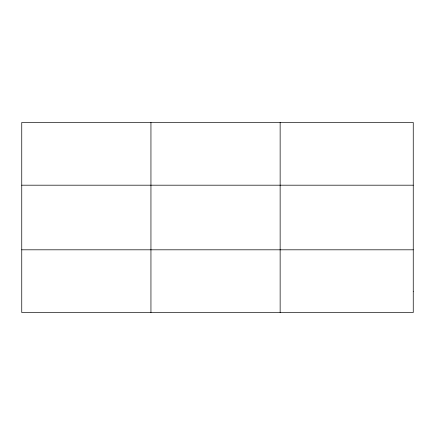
<?xml version="1.0" encoding="UTF-8"?>
<svg xmlns="http://www.w3.org/2000/svg" width="435" height="435" viewBox="0 0 435 435"><rect width="100%" height="100%" fill="white"/><g stroke="black" fill="none" stroke-linecap="round" stroke-linejoin="round"><path stroke-width="0.65" d="M150.945 122.469L150.945 312.531M280.14 122.469L280.14 312.531M21.75 185.19L413.25 185.19M21.75 249.81L413.25 249.81M413.25 291.624L413.25 312.531L21.75 312.531L21.75 122.469L413.25 122.469L413.25 291.624"/></g></svg>
